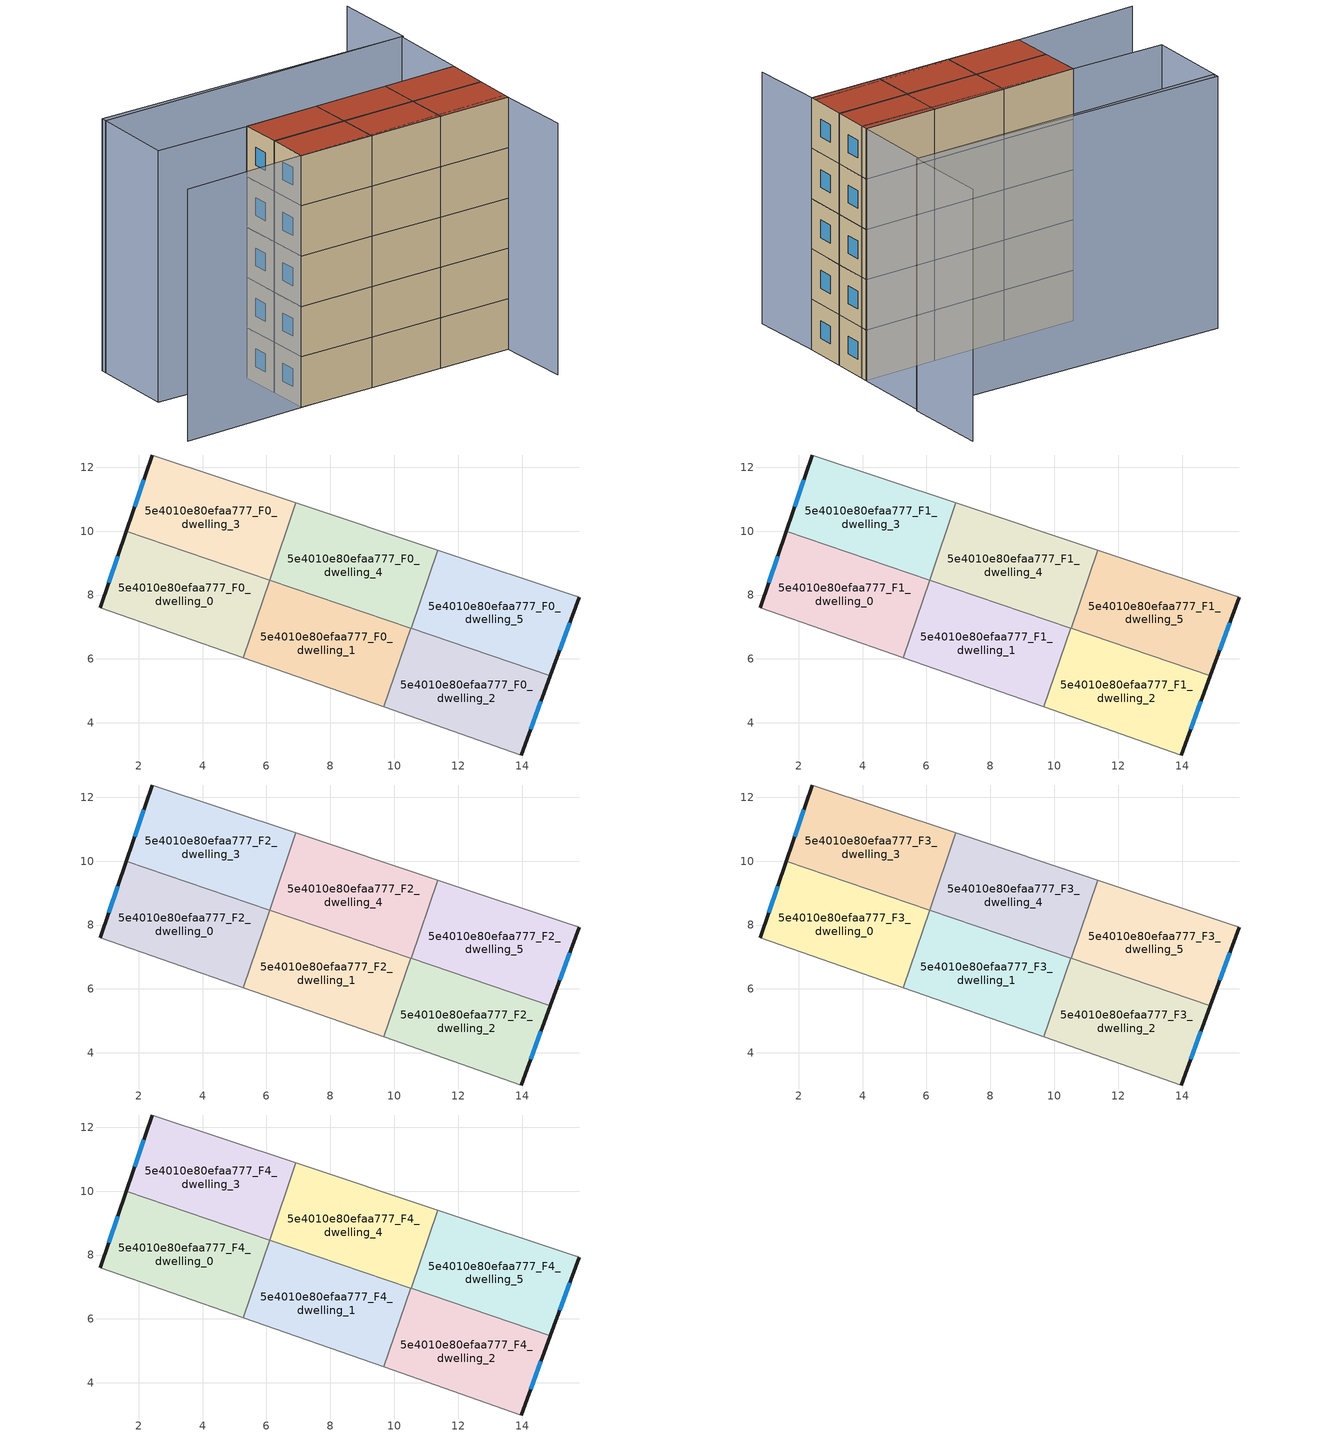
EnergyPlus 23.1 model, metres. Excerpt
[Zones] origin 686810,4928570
5e4010e80efaa777_F0_dwelling_0
 floor ground (EU_floor_Construction): 6.1,8.47 5.27,6.04 0.8,7.6 1.61,9.99 z0
 wall outside (EU_wall_Construction): 1.61,9.99 0.8,7.6 z0:3
 wall to 5e4010e80efaa777_F0_dwelling_1 (EU_wall_Construction): 5.27,6.04 6.1,8.47 z0:3
 wall adiabatic (EU_wall_Construction): 0.8,7.6 5.27,6.04 z0:3
 wall to 5e4010e80efaa777_F0_dwelling_3 (EU_wall_Construction): 6.1,8.47 1.61,9.99 z0:3
 window (EU_Window_Construction): 1.35,9.22 1.07,8.38 z0.97:2.03
5e4010e80efaa777_F0_dwelling_1
 floor ground (EU_floor_Construction): 10.51,6.97 9.67,4.5 5.27,6.04 6.1,8.47 z0
 wall to 5e4010e80efaa777_F0_dwelling_2 (EU_wall_Construction): 9.67,4.5 10.51,6.97 z0:3
 wall adiabatic (EU_wall_Construction): 5.27,6.04 9.67,4.5 z0:3
 wall to 5e4010e80efaa777_F0_dwelling_4 (EU_wall_Construction): 10.51,6.97 6.1,8.47 z0:3
5e4010e80efaa777_F0_dwelling_2
 floor ground (EU_floor_Construction): 14.88,5.48 13.97,3 9.67,4.5 10.51,6.97 z0
 wall outside (EU_wall_Construction): 13.97,3 14.88,5.48 z0:3
 wall adiabatic (EU_wall_Construction): 9.67,4.5 13.97,3 z0:3
 wall to 5e4010e80efaa777_F0_dwelling_5 (EU_wall_Construction): 14.88,5.48 10.53,6.96 z0:3
 wall to 5e4010e80efaa777_F0_dwelling_4 (EU_wall_Construction): 10.53,6.96 10.51,6.97 z0:3
 window (EU_Window_Construction): 14.26,3.8 14.59,4.67 z0.97:2.03
5e4010e80efaa777_F0_dwelling_3
 floor ground (EU_floor_Construction): 6.92,10.89 6.1,8.47 1.61,9.99 2.43,12.38 z0
 wall outside (EU_wall_Construction): 2.43,12.38 1.61,9.99 z0:3
 wall to 5e4010e80efaa777_F0_dwelling_4 (EU_wall_Construction): 6.1,8.47 6.92,10.89 z0:3
 wall adiabatic (EU_wall_Construction): 6.92,10.89 2.43,12.38 z0:3
 window (EU_Window_Construction): 2.16,11.61 1.88,10.77 z0.97:2.03
5e4010e80efaa777_F0_dwelling_4
 floor ground (EU_floor_Construction): 11.36,9.41 10.53,6.96 6.1,8.47 6.92,10.89 z0
 wall to 5e4010e80efaa777_F0_dwelling_5 (EU_wall_Construction): 10.53,6.96 11.36,9.41 z0:3
 wall adiabatic (EU_wall_Construction): 11.36,9.41 6.92,10.89 z0:3
5e4010e80efaa777_F0_dwelling_5
 floor ground (EU_floor_Construction): 15.79,7.93 14.88,5.48 10.53,6.96 11.36,9.41 z0
 wall outside (EU_wall_Construction): 14.88,5.48 15.79,7.93 z0:3
 wall adiabatic (EU_wall_Construction): 15.79,7.93 11.36,9.41 z0:3
 window (EU_Window_Construction): 15.18,6.27 15.49,7.14 z0.97:2.03
5e4010e80efaa777_F1_dwelling_0
 floor to 5e4010e80efaa777_F0_dwelling_0 (EU_floor_Construction): 6.1,8.47 5.27,6.04 0.8,7.6 1.61,9.99 z3
 wall outside (EU_wall_Construction): 1.61,9.99 0.8,7.6 z3:6
 wall to 5e4010e80efaa777_F1_dwelling_1 (EU_wall_Construction): 5.27,6.04 6.1,8.47 z3:6
 wall adiabatic (EU_wall_Construction): 0.8,7.6 5.27,6.04 z3:6
 wall to 5e4010e80efaa777_F1_dwelling_3 (EU_wall_Construction): 6.1,8.47 1.61,9.99 z3:6
 window (EU_Window_Construction): 1.35,9.22 1.07,8.38 z3.97:5.03
5e4010e80efaa777_F1_dwelling_1
 floor to 5e4010e80efaa777_F0_dwelling_1 (EU_floor_Construction): 10.51,6.97 9.67,4.5 5.27,6.04 6.1,8.47 z3
 wall to 5e4010e80efaa777_F1_dwelling_2 (EU_wall_Construction): 9.67,4.5 10.51,6.97 z3:6
 wall adiabatic (EU_wall_Construction): 5.27,6.04 9.67,4.5 z3:6
 wall to 5e4010e80efaa777_F1_dwelling_4 (EU_wall_Construction): 10.51,6.97 6.1,8.47 z3:6
5e4010e80efaa777_F1_dwelling_2
 floor to 5e4010e80efaa777_F0_dwelling_2 (EU_floor_Construction): 14.88,5.48 13.97,3 9.67,4.5 10.51,6.97 z3
 wall outside (EU_wall_Construction): 13.97,3 14.88,5.48 z3:6
 wall adiabatic (EU_wall_Construction): 9.67,4.5 13.97,3 z3:6
 wall to 5e4010e80efaa777_F1_dwelling_5 (EU_wall_Construction): 14.88,5.48 10.53,6.96 z3:6
 wall to 5e4010e80efaa777_F1_dwelling_4 (EU_wall_Construction): 10.53,6.96 10.51,6.97 z3:6
 window (EU_Window_Construction): 14.26,3.8 14.59,4.67 z3.97:5.03
5e4010e80efaa777_F1_dwelling_3
 floor to 5e4010e80efaa777_F0_dwelling_3 (EU_floor_Construction): 6.92,10.89 6.1,8.47 1.61,9.99 2.43,12.38 z3
 wall outside (EU_wall_Construction): 2.43,12.38 1.61,9.99 z3:6
 wall to 5e4010e80efaa777_F1_dwelling_4 (EU_wall_Construction): 6.1,8.47 6.92,10.89 z3:6
 wall adiabatic (EU_wall_Construction): 6.92,10.89 2.43,12.38 z3:6
 window (EU_Window_Construction): 2.16,11.61 1.88,10.77 z3.97:5.03
5e4010e80efaa777_F1_dwelling_4
 floor to 5e4010e80efaa777_F0_dwelling_4 (EU_floor_Construction): 11.36,9.41 10.53,6.96 6.1,8.47 6.92,10.89 z3
 wall to 5e4010e80efaa777_F1_dwelling_5 (EU_wall_Construction): 10.53,6.96 11.36,9.41 z3:6
 wall adiabatic (EU_wall_Construction): 11.36,9.41 6.92,10.89 z3:6
5e4010e80efaa777_F1_dwelling_5
 floor to 5e4010e80efaa777_F0_dwelling_5 (EU_floor_Construction): 15.79,7.93 14.88,5.48 10.53,6.96 11.36,9.41 z3
 wall outside (EU_wall_Construction): 14.88,5.48 15.79,7.93 z3:6
 wall adiabatic (EU_wall_Construction): 15.79,7.93 11.36,9.41 z3:6
 window (EU_Window_Construction): 15.18,6.27 15.49,7.14 z3.97:5.03
5e4010e80efaa777_F2_dwelling_0
 floor to 5e4010e80efaa777_F1_dwelling_0 (EU_floor_Construction): 6.1,8.47 5.27,6.04 0.8,7.6 1.61,9.99 z6
 wall outside (EU_wall_Construction): 1.61,9.99 0.8,7.6 z6:9
 wall to 5e4010e80efaa777_F2_dwelling_1 (EU_wall_Construction): 5.27,6.04 6.1,8.47 z6:9
 wall adiabatic (EU_wall_Construction): 0.8,7.6 5.27,6.04 z6:9
 wall to 5e4010e80efaa777_F2_dwelling_3 (EU_wall_Construction): 6.1,8.47 1.61,9.99 z6:9
 window (EU_Window_Construction): 1.35,9.22 1.07,8.38 z6.97:8.03
5e4010e80efaa777_F2_dwelling_1
 floor to 5e4010e80efaa777_F1_dwelling_1 (EU_floor_Construction): 10.51,6.97 9.67,4.5 5.27,6.04 6.1,8.47 z6
 wall to 5e4010e80efaa777_F2_dwelling_2 (EU_wall_Construction): 9.67,4.5 10.51,6.97 z6:9
 wall adiabatic (EU_wall_Construction): 5.27,6.04 9.67,4.5 z6:9
 wall to 5e4010e80efaa777_F2_dwelling_4 (EU_wall_Construction): 10.51,6.97 6.1,8.47 z6:9
5e4010e80efaa777_F2_dwelling_2
 floor to 5e4010e80efaa777_F1_dwelling_2 (EU_floor_Construction): 14.88,5.48 13.97,3 9.67,4.5 10.51,6.97 z6
 wall outside (EU_wall_Construction): 13.97,3 14.88,5.48 z6:9
 wall adiabatic (EU_wall_Construction): 9.67,4.5 13.97,3 z6:9
 wall to 5e4010e80efaa777_F2_dwelling_5 (EU_wall_Construction): 14.88,5.48 10.53,6.96 z6:9
 wall to 5e4010e80efaa777_F2_dwelling_4 (EU_wall_Construction): 10.53,6.96 10.51,6.97 z6:9
 window (EU_Window_Construction): 14.26,3.8 14.59,4.67 z6.97:8.03
5e4010e80efaa777_F2_dwelling_3
 floor to 5e4010e80efaa777_F1_dwelling_3 (EU_floor_Construction): 6.92,10.89 6.1,8.47 1.61,9.99 2.43,12.38 z6
 wall outside (EU_wall_Construction): 2.43,12.38 1.61,9.99 z6:9
 wall to 5e4010e80efaa777_F2_dwelling_4 (EU_wall_Construction): 6.1,8.47 6.92,10.89 z6:9
 wall adiabatic (EU_wall_Construction): 6.92,10.89 2.43,12.38 z6:9
 window (EU_Window_Construction): 2.16,11.61 1.88,10.77 z6.97:8.03
5e4010e80efaa777_F2_dwelling_4
 floor to 5e4010e80efaa777_F1_dwelling_4 (EU_floor_Construction): 11.36,9.41 10.53,6.96 6.1,8.47 6.92,10.89 z6
 wall to 5e4010e80efaa777_F2_dwelling_5 (EU_wall_Construction): 10.53,6.96 11.36,9.41 z6:9
 wall adiabatic (EU_wall_Construction): 11.36,9.41 6.92,10.89 z6:9
5e4010e80efaa777_F2_dwelling_5
 floor to 5e4010e80efaa777_F1_dwelling_5 (EU_floor_Construction): 15.79,7.93 14.88,5.48 10.53,6.96 11.36,9.41 z6
 wall outside (EU_wall_Construction): 14.88,5.48 15.79,7.93 z6:9
 wall adiabatic (EU_wall_Construction): 15.79,7.93 11.36,9.41 z6:9
 window (EU_Window_Construction): 15.18,6.27 15.49,7.14 z6.97:8.03
5e4010e80efaa777_F3_dwelling_0
 floor to 5e4010e80efaa777_F2_dwelling_0 (EU_floor_Construction): 6.1,8.47 5.27,6.04 0.8,7.6 1.61,9.99 z9
 wall outside (EU_wall_Construction): 1.61,9.99 0.8,7.6 z9:12
 wall to 5e4010e80efaa777_F3_dwelling_1 (EU_wall_Construction): 5.27,6.04 6.1,8.47 z9:12
 wall adiabatic (EU_wall_Construction): 0.8,7.6 5.27,6.04 z9:12
 wall to 5e4010e80efaa777_F3_dwelling_3 (EU_wall_Construction): 6.1,8.47 1.61,9.99 z9:12
 window (EU_Window_Construction): 1.35,9.22 1.07,8.38 z9.97:11.03
5e4010e80efaa777_F3_dwelling_1
 floor to 5e4010e80efaa777_F2_dwelling_1 (EU_floor_Construction): 10.51,6.97 9.67,4.5 5.27,6.04 6.1,8.47 z9
 wall to 5e4010e80efaa777_F3_dwelling_2 (EU_wall_Construction): 9.67,4.5 10.51,6.97 z9:12
 wall adiabatic (EU_wall_Construction): 5.27,6.04 9.67,4.5 z9:12
 wall to 5e4010e80efaa777_F3_dwelling_4 (EU_wall_Construction): 10.51,6.97 6.1,8.47 z9:12
5e4010e80efaa777_F3_dwelling_2
 floor to 5e4010e80efaa777_F2_dwelling_2 (EU_floor_Construction): 14.88,5.48 13.97,3 9.67,4.5 10.51,6.97 z9
 wall outside (EU_wall_Construction): 13.97,3 14.88,5.48 z9:12
 wall adiabatic (EU_wall_Construction): 9.67,4.5 13.97,3 z9:12
 wall to 5e4010e80efaa777_F3_dwelling_5 (EU_wall_Construction): 14.88,5.48 10.53,6.96 z9:12
 wall to 5e4010e80efaa777_F3_dwelling_4 (EU_wall_Construction): 10.53,6.96 10.51,6.97 z9:12
 window (EU_Window_Construction): 14.26,3.8 14.59,4.67 z9.97:11.03
5e4010e80efaa777_F3_dwelling_3
 floor to 5e4010e80efaa777_F2_dwelling_3 (EU_floor_Construction): 6.92,10.89 6.1,8.47 1.61,9.99 2.43,12.38 z9
 wall outside (EU_wall_Construction): 2.43,12.38 1.61,9.99 z9:12
 wall to 5e4010e80efaa777_F3_dwelling_4 (EU_wall_Construction): 6.1,8.47 6.92,10.89 z9:12
 wall adiabatic (EU_wall_Construction): 6.92,10.89 2.43,12.38 z9:12
 window (EU_Window_Construction): 2.16,11.61 1.88,10.77 z9.97:11.03
5e4010e80efaa777_F3_dwelling_4
 floor to 5e4010e80efaa777_F2_dwelling_4 (EU_floor_Construction): 11.36,9.41 10.53,6.96 6.1,8.47 6.92,10.89 z9
 wall to 5e4010e80efaa777_F3_dwelling_5 (EU_wall_Construction): 10.53,6.96 11.36,9.41 z9:12
 wall adiabatic (EU_wall_Construction): 11.36,9.41 6.92,10.89 z9:12
5e4010e80efaa777_F3_dwelling_5
 floor to 5e4010e80efaa777_F2_dwelling_5 (EU_floor_Construction): 15.79,7.93 14.88,5.48 10.53,6.96 11.36,9.41 z9
 wall outside (EU_wall_Construction): 14.88,5.48 15.79,7.93 z9:12
 wall adiabatic (EU_wall_Construction): 15.79,7.93 11.36,9.41 z9:12
 window (EU_Window_Construction): 15.18,6.27 15.49,7.14 z9.97:11.03
5e4010e80efaa777_F4_dwelling_0
 floor to 5e4010e80efaa777_F3_dwelling_0 (EU_floor_Construction): 6.1,8.47 5.27,6.04 0.8,7.6 1.61,9.99 z12
 wall outside (EU_wall_Construction): 1.61,9.99 0.8,7.6 z12:15
 wall to 5e4010e80efaa777_F4_dwelling_1 (EU_wall_Construction): 5.27,6.04 6.1,8.47 z12:15
 wall adiabatic (EU_wall_Construction): 0.8,7.6 5.27,6.04 z12:15
 wall to 5e4010e80efaa777_F4_dwelling_3 (EU_wall_Construction): 6.1,8.47 1.61,9.99 z12:15
 window (EU_Window_Construction): 1.35,9.22 1.07,8.38 z12.97:14.03
 roof outside (EU_roof_Construction): 5.27,6.04 6.1,8.47 1.61,9.99 0.8,7.6 z15
5e4010e80efaa777_F4_dwelling_1
 floor to 5e4010e80efaa777_F3_dwelling_1 (EU_floor_Construction): 10.51,6.97 9.67,4.5 5.27,6.04 6.1,8.47 z12
 wall to 5e4010e80efaa777_F4_dwelling_2 (EU_wall_Construction): 9.67,4.5 10.51,6.97 z12:15
 wall adiabatic (EU_wall_Construction): 5.27,6.04 9.67,4.5 z12:15
 wall to 5e4010e80efaa777_F4_dwelling_4 (EU_wall_Construction): 10.51,6.97 6.1,8.47 z12:15
 roof outside (EU_roof_Construction): 9.67,4.5 10.51,6.97 6.1,8.47 5.27,6.04 z15
5e4010e80efaa777_F4_dwelling_2
 floor to 5e4010e80efaa777_F3_dwelling_2 (EU_floor_Construction): 14.88,5.48 13.97,3 9.67,4.5 10.51,6.97 z12
 wall outside (EU_wall_Construction): 13.97,3 14.88,5.48 z12:15
 wall adiabatic (EU_wall_Construction): 9.67,4.5 13.97,3 z12:15
 wall to 5e4010e80efaa777_F4_dwelling_5 (EU_wall_Construction): 14.88,5.48 10.53,6.96 z12:15
 wall to 5e4010e80efaa777_F4_dwelling_4 (EU_wall_Construction): 10.53,6.96 10.51,6.97 z12:15
 window (EU_Window_Construction): 14.26,3.8 14.59,4.67 z12.97:14.03
 roof outside (EU_roof_Construction): 13.97,3 14.88,5.48 10.51,6.97 9.67,4.5 z15
5e4010e80efaa777_F4_dwelling_3
 floor to 5e4010e80efaa777_F3_dwelling_3 (EU_floor_Construction): 6.92,10.89 6.1,8.47 1.61,9.99 2.43,12.38 z12
 wall outside (EU_wall_Construction): 2.43,12.38 1.61,9.99 z12:15
 wall to 5e4010e80efaa777_F4_dwelling_4 (EU_wall_Construction): 6.1,8.47 6.92,10.89 z12:15
 wall adiabatic (EU_wall_Construction): 6.92,10.89 2.43,12.38 z12:15
 window (EU_Window_Construction): 2.16,11.61 1.88,10.77 z12.97:14.03
 roof outside (EU_roof_Construction): 6.1,8.47 6.92,10.89 2.43,12.38 1.61,9.99 z15
5e4010e80efaa777_F4_dwelling_4
 floor to 5e4010e80efaa777_F3_dwelling_4 (EU_floor_Construction): 11.36,9.41 10.53,6.96 6.1,8.47 6.92,10.89 z12
 wall to 5e4010e80efaa777_F4_dwelling_5 (EU_wall_Construction): 10.53,6.96 11.36,9.41 z12:15
 wall adiabatic (EU_wall_Construction): 11.36,9.41 6.92,10.89 z12:15
 roof outside (EU_roof_Construction): 10.53,6.96 11.36,9.41 6.92,10.89 6.1,8.47 z15
5e4010e80efaa777_F4_dwelling_5
 floor to 5e4010e80efaa777_F3_dwelling_5 (EU_floor_Construction): 15.79,7.93 14.88,5.48 10.53,6.96 11.36,9.41 z12
 wall outside (EU_wall_Construction): 14.88,5.48 15.79,7.93 z12:15
 wall adiabatic (EU_wall_Construction): 15.79,7.93 11.36,9.41 z12:15
 window (EU_Window_Construction): 15.18,6.27 15.49,7.14 z12.97:14.03
 roof outside (EU_roof_Construction): 14.88,5.48 15.79,7.93 11.36,9.41 10.53,6.96 z15
shading: -6.61,9.99 14.08,3.33 / 14.08,3.33 12.59,-1.3 / 19.34,17.53 17.62,12.58 / 17.62,12.58 -1.4,19.17 / -1.26,19.49 17.52,12.61 / 17.52,12.61 15.66,7.54 / 15.66,7.54 -3.12,14.42 / -3.12,14.42 -1.26,19.49 z0:15
[Building]
EU S2 Campaign: North Axis=0; Terrain=City; Solar Distribution=FullExterior
[Site:Location]
Bologna: Latitude=44.5; Longitude=11.25; Time Zone=1; Elevation=37
[SizingPeriod:WeatherFileDays]
AnnualSizingPeriod: Begin Month=1; Begin Day of Month=1; End Month=12; End Day of Month=31; Day of Week for Start Day=Monday; Use Weather File Daylight Saving Period=No; Use Weather File Rain and Snow Indicators=No
[MATERIAL]
EU_InternalMass_Material: Roughness=MediumRough; Thickness=0.1; Conductivity=1; Density=1800; Specific Heat=900; Thermal Absorptance=0.9; Solar Absorptance=0.7; Visible Absorptance=0.7
[MATERIAL:NOMASS] Roughness=MediumRough; Thermal Absorptance=0.9; Solar Absorptance=0.7; Visible Absorptance=0.7
Name | Thermal Resistance
EU_wall_NoMass | 0.779417
EU_roof_NoMass | 0.435466
EU_floor_NoMass | 0.588222
[WINDOWMATERIAL:SIMPLEGLAZINGSYSTEM]
EU_Window_SimpleGlazing: UFactor=5.16242; Solar Heat Gain Coefficient=0.85; Visible Transmittance=0.85
[CONSTRUCTION]
EU_wall_Construction: EU_wall_NoMass
EU_roof_Construction: EU_roof_NoMass
EU_floor_Construction: EU_floor_NoMass
EU_InternalMass_Construction: EU_InternalMass_Material
EU_Window_Construction: EU_Window_SimpleGlazing
[ZONE] Type=1; Multiplier=1; Ceiling Height=autocalculate; Floor Area=autocalculate; Part of Total Floor Area=Yes
Name | Volume
5e4010e80efaa777_F0_dwelling_0; 5e4010e80efaa777_F1_dwelling_0; 5e4010e80efaa777_F2_dwelling_0; 5e4010e80efaa777_F3_dwelling_0; 5e4010e80efaa777_F4_dwelling_0 | 36.1187
5e4010e80efaa777_F0_dwelling_1; 5e4010e80efaa777_F1_dwelling_1; 5e4010e80efaa777_F2_dwelling_1; 5e4010e80efaa777_F3_dwelling_1; 5e4010e80efaa777_F4_dwelling_1 | 36.126
5e4010e80efaa777_F0_dwelling_2; 5e4010e80efaa777_F1_dwelling_2; 5e4010e80efaa777_F2_dwelling_2; 5e4010e80efaa777_F3_dwelling_2; 5e4010e80efaa777_F4_dwelling_2 | 36.1223
5e4010e80efaa777_F0_dwelling_3; 5e4010e80efaa777_F1_dwelling_3; 5e4010e80efaa777_F2_dwelling_3; 5e4010e80efaa777_F3_dwelling_3; 5e4010e80efaa777_F4_dwelling_3 | 36.1143
5e4010e80efaa777_F0_dwelling_4; 5e4010e80efaa777_F1_dwelling_4; 5e4010e80efaa777_F2_dwelling_4; 5e4010e80efaa777_F3_dwelling_4; 5e4010e80efaa777_F4_dwelling_4 | 36.1091
5e4010e80efaa777_F0_dwelling_5; 5e4010e80efaa777_F1_dwelling_5; 5e4010e80efaa777_F2_dwelling_5; 5e4010e80efaa777_F3_dwelling_5; 5e4010e80efaa777_F4_dwelling_5 | 36.1106
[INTERNALMASS] Construction=EU_InternalMass_Construction
Name | Zone or ZoneList | Surface Area
5e4010e80efaa777_F0_dwelling_0_EU_InternalMass | 5e4010e80efaa777_F0_dwelling_0 | 12.0397
5e4010e80efaa777_F0_dwelling_1_EU_InternalMass | 5e4010e80efaa777_F0_dwelling_1 | 12.0417
5e4010e80efaa777_F0_dwelling_2_EU_InternalMass | 5e4010e80efaa777_F0_dwelling_2 | 12.0409
5e4010e80efaa777_F0_dwelling_3_EU_InternalMass | 5e4010e80efaa777_F0_dwelling_3 | 12.0379
5e4010e80efaa777_F0_dwelling_4_EU_InternalMass | 5e4010e80efaa777_F0_dwelling_4 | 12.0363
5e4010e80efaa777_F0_dwelling_5_EU_InternalMass | 5e4010e80efaa777_F0_dwelling_5 | 12.037
5e4010e80efaa777_F1_dwelling_0_EU_InternalMass | 5e4010e80efaa777_F1_dwelling_0 | 12.0397
5e4010e80efaa777_F1_dwelling_1_EU_InternalMass | 5e4010e80efaa777_F1_dwelling_1 | 12.0417
5e4010e80efaa777_F1_dwelling_2_EU_InternalMass | 5e4010e80efaa777_F1_dwelling_2 | 12.0409
5e4010e80efaa777_F1_dwelling_3_EU_InternalMass | 5e4010e80efaa777_F1_dwelling_3 | 12.0379
5e4010e80efaa777_F1_dwelling_4_EU_InternalMass | 5e4010e80efaa777_F1_dwelling_4 | 12.0363
5e4010e80efaa777_F1_dwelling_5_EU_InternalMass | 5e4010e80efaa777_F1_dwelling_5 | 12.037
5e4010e80efaa777_F2_dwelling_0_EU_InternalMass | 5e4010e80efaa777_F2_dwelling_0 | 12.0397
5e4010e80efaa777_F2_dwelling_1_EU_InternalMass | 5e4010e80efaa777_F2_dwelling_1 | 12.0417
5e4010e80efaa777_F2_dwelling_2_EU_InternalMass | 5e4010e80efaa777_F2_dwelling_2 | 12.0409
5e4010e80efaa777_F2_dwelling_3_EU_InternalMass | 5e4010e80efaa777_F2_dwelling_3 | 12.0379
5e4010e80efaa777_F2_dwelling_4_EU_InternalMass | 5e4010e80efaa777_F2_dwelling_4 | 12.0363
5e4010e80efaa777_F2_dwelling_5_EU_InternalMass | 5e4010e80efaa777_F2_dwelling_5 | 12.037
5e4010e80efaa777_F3_dwelling_0_EU_InternalMass | 5e4010e80efaa777_F3_dwelling_0 | 12.0397
5e4010e80efaa777_F3_dwelling_1_EU_InternalMass | 5e4010e80efaa777_F3_dwelling_1 | 12.0417
5e4010e80efaa777_F3_dwelling_2_EU_InternalMass | 5e4010e80efaa777_F3_dwelling_2 | 12.0409
5e4010e80efaa777_F3_dwelling_3_EU_InternalMass | 5e4010e80efaa777_F3_dwelling_3 | 12.0379
5e4010e80efaa777_F3_dwelling_4_EU_InternalMass | 5e4010e80efaa777_F3_dwelling_4 | 12.0363
5e4010e80efaa777_F3_dwelling_5_EU_InternalMass | 5e4010e80efaa777_F3_dwelling_5 | 12.037
5e4010e80efaa777_F4_dwelling_0_EU_InternalMass | 5e4010e80efaa777_F4_dwelling_0 | 12.0397
5e4010e80efaa777_F4_dwelling_1_EU_InternalMass | 5e4010e80efaa777_F4_dwelling_1 | 12.0417
5e4010e80efaa777_F4_dwelling_2_EU_InternalMass | 5e4010e80efaa777_F4_dwelling_2 | 12.0409
5e4010e80efaa777_F4_dwelling_3_EU_InternalMass | 5e4010e80efaa777_F4_dwelling_3 | 12.0379
5e4010e80efaa777_F4_dwelling_4_EU_InternalMass | 5e4010e80efaa777_F4_dwelling_4 | 12.0363
5e4010e80efaa777_F4_dwelling_5_EU_InternalMass | 5e4010e80efaa777_F4_dwelling_5 | 12.037
[OTHEREQUIPMENT] Fuel Type=Electricity; Design Level Calculation Method=Watts/Area; Power per Zone Floor Area=1; Fraction Latent=0; Fraction Radiant=0; Fraction Lost=0; Carbon Dioxide Generation Rate=0; EndUse Subcategory=EU_Step8_InternalGains
Name | Zone or ZoneList or Space or SpaceList | Schedule
EU_Step8_InternalGain_5e4010e80efaa777_F0_dwelling_0_f000 | 5e4010e80efaa777_F0_dwelling_0 | EU_Step8_GainSchedule_5e4010e80efaa777_F0_dwelling_0_f000
EU_Step8_InternalGain_5e4010e80efaa777_F0_dwelling_1_f000 | 5e4010e80efaa777_F0_dwelling_1 | EU_Step8_GainSchedule_5e4010e80efaa777_F0_dwelling_1_f000
EU_Step8_InternalGain_5e4010e80efaa777_F0_dwelling_2_f000 | 5e4010e80efaa777_F0_dwelling_2 | EU_Step8_GainSchedule_5e4010e80efaa777_F0_dwelling_2_f000
EU_Step8_InternalGain_5e4010e80efaa777_F0_dwelling_3_f000 | 5e4010e80efaa777_F0_dwelling_3 | EU_Step8_GainSchedule_5e4010e80efaa777_F0_dwelling_3_f000
EU_Step8_InternalGain_5e4010e80efaa777_F0_dwelling_4_f000 | 5e4010e80efaa777_F0_dwelling_4 | EU_Step8_GainSchedule_5e4010e80efaa777_F0_dwelling_4_f000
EU_Step8_InternalGain_5e4010e80efaa777_F0_dwelling_5_f000 | 5e4010e80efaa777_F0_dwelling_5 | EU_Step8_GainSchedule_5e4010e80efaa777_F0_dwelling_5_f000
EU_Step8_InternalGain_5e4010e80efaa777_F1_dwelling_0_f000 | 5e4010e80efaa777_F1_dwelling_0 | EU_Step8_GainSchedule_5e4010e80efaa777_F1_dwelling_0_f000
EU_Step8_InternalGain_5e4010e80efaa777_F1_dwelling_1_f000 | 5e4010e80efaa777_F1_dwelling_1 | EU_Step8_GainSchedule_5e4010e80efaa777_F1_dwelling_1_f000
EU_Step8_InternalGain_5e4010e80efaa777_F1_dwelling_2_f000 | 5e4010e80efaa777_F1_dwelling_2 | EU_Step8_GainSchedule_5e4010e80efaa777_F1_dwelling_2_f000
EU_Step8_InternalGain_5e4010e80efaa777_F1_dwelling_3_f000 | 5e4010e80efaa777_F1_dwelling_3 | EU_Step8_GainSchedule_5e4010e80efaa777_F1_dwelling_3_f000
EU_Step8_InternalGain_5e4010e80efaa777_F1_dwelling_4_f000 | 5e4010e80efaa777_F1_dwelling_4 | EU_Step8_GainSchedule_5e4010e80efaa777_F1_dwelling_4_f000
EU_Step8_InternalGain_5e4010e80efaa777_F1_dwelling_5_f000 | 5e4010e80efaa777_F1_dwelling_5 | EU_Step8_GainSchedule_5e4010e80efaa777_F1_dwelling_5_f000
EU_Step8_InternalGain_5e4010e80efaa777_F2_dwelling_0_f000 | 5e4010e80efaa777_F2_dwelling_0 | EU_Step8_GainSchedule_5e4010e80efaa777_F2_dwelling_0_f000
EU_Step8_InternalGain_5e4010e80efaa777_F2_dwelling_1_f000 | 5e4010e80efaa777_F2_dwelling_1 | EU_Step8_GainSchedule_5e4010e80efaa777_F2_dwelling_1_f000
EU_Step8_InternalGain_5e4010e80efaa777_F2_dwelling_2_f000 | 5e4010e80efaa777_F2_dwelling_2 | EU_Step8_GainSchedule_5e4010e80efaa777_F2_dwelling_2_f000
EU_Step8_InternalGain_5e4010e80efaa777_F2_dwelling_3_f000 | 5e4010e80efaa777_F2_dwelling_3 | EU_Step8_GainSchedule_5e4010e80efaa777_F2_dwelling_3_f000
EU_Step8_InternalGain_5e4010e80efaa777_F2_dwelling_4_f000 | 5e4010e80efaa777_F2_dwelling_4 | EU_Step8_GainSchedule_5e4010e80efaa777_F2_dwelling_4_f000
EU_Step8_InternalGain_5e4010e80efaa777_F2_dwelling_5_f000 | 5e4010e80efaa777_F2_dwelling_5 | EU_Step8_GainSchedule_5e4010e80efaa777_F2_dwelling_5_f000
EU_Step8_InternalGain_5e4010e80efaa777_F3_dwelling_0_f000 | 5e4010e80efaa777_F3_dwelling_0 | EU_Step8_GainSchedule_5e4010e80efaa777_F3_dwelling_0_f000
EU_Step8_InternalGain_5e4010e80efaa777_F3_dwelling_1_f000 | 5e4010e80efaa777_F3_dwelling_1 | EU_Step8_GainSchedule_5e4010e80efaa777_F3_dwelling_1_f000
EU_Step8_InternalGain_5e4010e80efaa777_F3_dwelling_2_f000 | 5e4010e80efaa777_F3_dwelling_2 | EU_Step8_GainSchedule_5e4010e80efaa777_F3_dwelling_2_f000
EU_Step8_InternalGain_5e4010e80efaa777_F3_dwelling_3_f000 | 5e4010e80efaa777_F3_dwelling_3 | EU_Step8_GainSchedule_5e4010e80efaa777_F3_dwelling_3_f000
EU_Step8_InternalGain_5e4010e80efaa777_F3_dwelling_4_f000 | 5e4010e80efaa777_F3_dwelling_4 | EU_Step8_GainSchedule_5e4010e80efaa777_F3_dwelling_4_f000
EU_Step8_InternalGain_5e4010e80efaa777_F3_dwelling_5_f000 | 5e4010e80efaa777_F3_dwelling_5 | EU_Step8_GainSchedule_5e4010e80efaa777_F3_dwelling_5_f000
EU_Step8_InternalGain_5e4010e80efaa777_F4_dwelling_0_f000 | 5e4010e80efaa777_F4_dwelling_0 | EU_Step8_GainSchedule_5e4010e80efaa777_F4_dwelling_0_f000
EU_Step8_InternalGain_5e4010e80efaa777_F4_dwelling_1_f000 | 5e4010e80efaa777_F4_dwelling_1 | EU_Step8_GainSchedule_5e4010e80efaa777_F4_dwelling_1_f000
EU_Step8_InternalGain_5e4010e80efaa777_F4_dwelling_2_f000 | 5e4010e80efaa777_F4_dwelling_2 | EU_Step8_GainSchedule_5e4010e80efaa777_F4_dwelling_2_f000
EU_Step8_InternalGain_5e4010e80efaa777_F4_dwelling_3_f000 | 5e4010e80efaa777_F4_dwelling_3 | EU_Step8_GainSchedule_5e4010e80efaa777_F4_dwelling_3_f000
EU_Step8_InternalGain_5e4010e80efaa777_F4_dwelling_4_f000 | 5e4010e80efaa777_F4_dwelling_4 | EU_Step8_GainSchedule_5e4010e80efaa777_F4_dwelling_4_f000
EU_Step8_InternalGain_5e4010e80efaa777_F4_dwelling_5_f000 | 5e4010e80efaa777_F4_dwelling_5 | EU_Step8_GainSchedule_5e4010e80efaa777_F4_dwelling_5_f000
[ZONEVENTILATION:DESIGNFLOWRATE] Schedule=EU_AlwaysOn; Design Flow Rate Calculation Method=AirChanges/Hour; Air Changes per Hour=0.712058; Ventilation Type=Natural; Fan Pressure Rise=0; Fan Total Efficiency=1; Constant Term Coefficient=1; Temperature Term Coefficient=0; Velocity Term Coefficient=0; Velocity Squared Term Coefficient=0; Minimum Indoor Temperature=-100; Maximum Indoor Temperature=100; Delta Temperature=-100; Minimum Outdoor Temperature=-100; Maximum Outdoor Temperature=100; Maximum Wind Speed=40
Name | Zone or ZoneList or Space or SpaceList
EU_ConstantAir_5e4010e80efaa777_F0_dwelling_0 | 5e4010e80efaa777_F0_dwelling_0
EU_ConstantAir_5e4010e80efaa777_F0_dwelling_1 | 5e4010e80efaa777_F0_dwelling_1
EU_ConstantAir_5e4010e80efaa777_F0_dwelling_2 | 5e4010e80efaa777_F0_dwelling_2
EU_ConstantAir_5e4010e80efaa777_F0_dwelling_3 | 5e4010e80efaa777_F0_dwelling_3
EU_ConstantAir_5e4010e80efaa777_F0_dwelling_4 | 5e4010e80efaa777_F0_dwelling_4
EU_ConstantAir_5e4010e80efaa777_F0_dwelling_5 | 5e4010e80efaa777_F0_dwelling_5
EU_ConstantAir_5e4010e80efaa777_F1_dwelling_0 | 5e4010e80efaa777_F1_dwelling_0
EU_ConstantAir_5e4010e80efaa777_F1_dwelling_1 | 5e4010e80efaa777_F1_dwelling_1
EU_ConstantAir_5e4010e80efaa777_F1_dwelling_2 | 5e4010e80efaa777_F1_dwelling_2
EU_ConstantAir_5e4010e80efaa777_F1_dwelling_3 | 5e4010e80efaa777_F1_dwelling_3
EU_ConstantAir_5e4010e80efaa777_F1_dwelling_4 | 5e4010e80efaa777_F1_dwelling_4
EU_ConstantAir_5e4010e80efaa777_F1_dwelling_5 | 5e4010e80efaa777_F1_dwelling_5
EU_ConstantAir_5e4010e80efaa777_F2_dwelling_0 | 5e4010e80efaa777_F2_dwelling_0
EU_ConstantAir_5e4010e80efaa777_F2_dwelling_1 | 5e4010e80efaa777_F2_dwelling_1
EU_ConstantAir_5e4010e80efaa777_F2_dwelling_2 | 5e4010e80efaa777_F2_dwelling_2
EU_ConstantAir_5e4010e80efaa777_F2_dwelling_3 | 5e4010e80efaa777_F2_dwelling_3
EU_ConstantAir_5e4010e80efaa777_F2_dwelling_4 | 5e4010e80efaa777_F2_dwelling_4
EU_ConstantAir_5e4010e80efaa777_F2_dwelling_5 | 5e4010e80efaa777_F2_dwelling_5
EU_ConstantAir_5e4010e80efaa777_F3_dwelling_0 | 5e4010e80efaa777_F3_dwelling_0
EU_ConstantAir_5e4010e80efaa777_F3_dwelling_1 | 5e4010e80efaa777_F3_dwelling_1
EU_ConstantAir_5e4010e80efaa777_F3_dwelling_2 | 5e4010e80efaa777_F3_dwelling_2
EU_ConstantAir_5e4010e80efaa777_F3_dwelling_3 | 5e4010e80efaa777_F3_dwelling_3
EU_ConstantAir_5e4010e80efaa777_F3_dwelling_4 | 5e4010e80efaa777_F3_dwelling_4
EU_ConstantAir_5e4010e80efaa777_F3_dwelling_5 | 5e4010e80efaa777_F3_dwelling_5
EU_ConstantAir_5e4010e80efaa777_F4_dwelling_0 | 5e4010e80efaa777_F4_dwelling_0
EU_ConstantAir_5e4010e80efaa777_F4_dwelling_1 | 5e4010e80efaa777_F4_dwelling_1
EU_ConstantAir_5e4010e80efaa777_F4_dwelling_2 | 5e4010e80efaa777_F4_dwelling_2
EU_ConstantAir_5e4010e80efaa777_F4_dwelling_3 | 5e4010e80efaa777_F4_dwelling_3
EU_ConstantAir_5e4010e80efaa777_F4_dwelling_4 | 5e4010e80efaa777_F4_dwelling_4
EU_ConstantAir_5e4010e80efaa777_F4_dwelling_5 | 5e4010e80efaa777_F4_dwelling_5
[HVACTEMPLATE:THERMOSTAT] Constant Heating Setpoint=20; Constant Cooling Setpoint=50
EU_HeatOnly_5e4010e80efaa777_F0_dwelling_0; EU_HeatOnly_5e4010e80efaa777_F0_dwelling_1; EU_HeatOnly_5e4010e80efaa777_F0_dwelling_2; EU_HeatOnly_5e4010e80efaa777_F0_dwelling_3; EU_HeatOnly_5e4010e80efaa777_F0_dwelling_4; EU_HeatOnly_5e4010e80efaa777_F0_dwelling_5; EU_HeatOnly_5e4010e80efaa777_F1_dwelling_0; EU_HeatOnly_5e4010e80efaa777_F1_dwelling_1; EU_HeatOnly_5e4010e80efaa777_F1_dwelling_2; EU_HeatOnly_5e4010e80efaa777_F1_dwelling_3; EU_HeatOnly_5e4010e80efaa777_F1_dwelling_4; EU_HeatOnly_5e4010e80efaa777_F1_dwelling_5; EU_HeatOnly_5e4010e80efaa777_F2_dwelling_0; EU_HeatOnly_5e4010e80efaa777_F2_dwelling_1; EU_HeatOnly_5e4010e80efaa777_F2_dwelling_2; EU_HeatOnly_5e4010e80efaa777_F2_dwelling_3; EU_HeatOnly_5e4010e80efaa777_F2_dwelling_4; EU_HeatOnly_5e4010e80efaa777_F2_dwelling_5; EU_HeatOnly_5e4010e80efaa777_F3_dwelling_0; EU_HeatOnly_5e4010e80efaa777_F3_dwelling_1; EU_HeatOnly_5e4010e80efaa777_F3_dwelling_2; EU_HeatOnly_5e4010e80efaa777_F3_dwelling_3; EU_HeatOnly_5e4010e80efaa777_F3_dwelling_4; EU_HeatOnly_5e4010e80efaa777_F3_dwelling_5; EU_HeatOnly_5e4010e80efaa777_F4_dwelling_0; EU_HeatOnly_5e4010e80efaa777_F4_dwelling_1; EU_HeatOnly_5e4010e80efaa777_F4_dwelling_2; EU_HeatOnly_5e4010e80efaa777_F4_dwelling_3; EU_HeatOnly_5e4010e80efaa777_F4_dwelling_4; EU_HeatOnly_5e4010e80efaa777_F4_dwelling_5
[HVACTEMPLATE:ZONE:IDEALLOADSAIRSYSTEM] System Availability Schedule=EU_AlwaysOn; Maximum Heating Supply Air Temperature=50; Minimum Cooling Supply Air Temperature=13; Maximum Heating Supply Air Humidity Ratio=0.0156; Minimum Cooling Supply Air Humidity Ratio=0.0077; Heating Limit=NoLimit; Cooling Limit=NoLimit; Heating Availability Schedule=EU_AlwaysOn; Cooling Availability Schedule=EU_CoolingOff; Dehumidification Control Type=ConstantSensibleHeatRatio; Cooling Sensible Heat Ratio=0.7; Dehumidification Setpoint=60; Humidification Control Type=None; Humidification Setpoint=30; Outdoor Air Method=None; Outdoor Air Flow Rate per Person=0.00944; Outdoor Air Flow Rate per Zone Floor Area=0; Outdoor Air Flow Rate per Zone=0; Demand Controlled Ventilation Type=None; Outdoor Air Economizer Type=NoEconomizer; Heat Recovery Type=None; Sensible Heat Recovery Effectiveness=0.7; Latent Heat Recovery Effectiveness=0.65
Name | Template Thermostat
5e4010e80efaa777_F0_dwelling_0 | EU_HeatOnly_5e4010e80efaa777_F0_dwelling_0
5e4010e80efaa777_F0_dwelling_1 | EU_HeatOnly_5e4010e80efaa777_F0_dwelling_1
5e4010e80efaa777_F0_dwelling_2 | EU_HeatOnly_5e4010e80efaa777_F0_dwelling_2
5e4010e80efaa777_F0_dwelling_3 | EU_HeatOnly_5e4010e80efaa777_F0_dwelling_3
5e4010e80efaa777_F0_dwelling_4 | EU_HeatOnly_5e4010e80efaa777_F0_dwelling_4
5e4010e80efaa777_F0_dwelling_5 | EU_HeatOnly_5e4010e80efaa777_F0_dwelling_5
5e4010e80efaa777_F1_dwelling_0 | EU_HeatOnly_5e4010e80efaa777_F1_dwelling_0
5e4010e80efaa777_F1_dwelling_1 | EU_HeatOnly_5e4010e80efaa777_F1_dwelling_1
5e4010e80efaa777_F1_dwelling_2 | EU_HeatOnly_5e4010e80efaa777_F1_dwelling_2
5e4010e80efaa777_F1_dwelling_3 | EU_HeatOnly_5e4010e80efaa777_F1_dwelling_3
5e4010e80efaa777_F1_dwelling_4 | EU_HeatOnly_5e4010e80efaa777_F1_dwelling_4
5e4010e80efaa777_F1_dwelling_5 | EU_HeatOnly_5e4010e80efaa777_F1_dwelling_5
5e4010e80efaa777_F2_dwelling_0 | EU_HeatOnly_5e4010e80efaa777_F2_dwelling_0
5e4010e80efaa777_F2_dwelling_1 | EU_HeatOnly_5e4010e80efaa777_F2_dwelling_1
5e4010e80efaa777_F2_dwelling_2 | EU_HeatOnly_5e4010e80efaa777_F2_dwelling_2
5e4010e80efaa777_F2_dwelling_3 | EU_HeatOnly_5e4010e80efaa777_F2_dwelling_3
5e4010e80efaa777_F2_dwelling_4 | EU_HeatOnly_5e4010e80efaa777_F2_dwelling_4
5e4010e80efaa777_F2_dwelling_5 | EU_HeatOnly_5e4010e80efaa777_F2_dwelling_5
5e4010e80efaa777_F3_dwelling_0 | EU_HeatOnly_5e4010e80efaa777_F3_dwelling_0
5e4010e80efaa777_F3_dwelling_1 | EU_HeatOnly_5e4010e80efaa777_F3_dwelling_1
5e4010e80efaa777_F3_dwelling_2 | EU_HeatOnly_5e4010e80efaa777_F3_dwelling_2
5e4010e80efaa777_F3_dwelling_3 | EU_HeatOnly_5e4010e80efaa777_F3_dwelling_3
5e4010e80efaa777_F3_dwelling_4 | EU_HeatOnly_5e4010e80efaa777_F3_dwelling_4
5e4010e80efaa777_F3_dwelling_5 | EU_HeatOnly_5e4010e80efaa777_F3_dwelling_5
5e4010e80efaa777_F4_dwelling_0 | EU_HeatOnly_5e4010e80efaa777_F4_dwelling_0
5e4010e80efaa777_F4_dwelling_1 | EU_HeatOnly_5e4010e80efaa777_F4_dwelling_1
5e4010e80efaa777_F4_dwelling_2 | EU_HeatOnly_5e4010e80efaa777_F4_dwelling_2
5e4010e80efaa777_F4_dwelling_3 | EU_HeatOnly_5e4010e80efaa777_F4_dwelling_3
5e4010e80efaa777_F4_dwelling_4 | EU_HeatOnly_5e4010e80efaa777_F4_dwelling_4
5e4010e80efaa777_F4_dwelling_5 | EU_HeatOnly_5e4010e80efaa777_F4_dwelling_5
[SIZING:ZONE] Zone Cooling Design Supply Air Temperature Input Method=SupplyAirTemperature; Zone Cooling Design Supply Air Temperature=13; Zone Heating Design Supply Air Temperature Input Method=SupplyAirTemperature; Zone Heating Design Supply Air Temperature=50; Zone Cooling Design Supply Air Humidity Ratio=0.008; Zone Heating Design Supply Air Humidity Ratio=0.008; Cooling Design Air Flow Method=DesignDay; Cooling Design Air Flow Rate=0; Cooling Minimum Air Flow per Zone Floor Area=0.000762; Cooling Minimum Air Flow=0; Cooling Minimum Air Flow Fraction=0.2; Heating Design Air Flow Method=DesignDay; Heating Design Air Flow Rate=0; Heating Maximum Air Flow per Zone Floor Area=0.002032; Heating Maximum Air Flow=0.141576; Heating Maximum Air Flow Fraction=0.3; Account for Dedicated Outdoor Air System=No; Dedicated Outdoor Air System Control Strategy=NeutralSupplyAir; Dedicated Outdoor Air Low Setpoint Temperature for Design=autosize; Dedicated Outdoor Air High Setpoint Temperature for Design=autosize; Zone Load Sizing Method=Sensible Load Only No Latent Load; Zone Latent Cooling Design Supply Air Humidity Ratio Input Method=HumidityRatioDifference; Zone Cooling Design Supply Air Humidity Ratio Difference=0.005; Zone Latent Heating Design Supply Air Humidity Ratio Input Method=HumidityRatioDifference; Zone Humidification Design Supply Air Humidity Ratio Difference=0.005
5e4010e80efaa777_F0_dwelling_0; 5e4010e80efaa777_F0_dwelling_1; 5e4010e80efaa777_F0_dwelling_2; 5e4010e80efaa777_F0_dwelling_3; 5e4010e80efaa777_F0_dwelling_4; 5e4010e80efaa777_F0_dwelling_5; 5e4010e80efaa777_F1_dwelling_0; 5e4010e80efaa777_F1_dwelling_1; 5e4010e80efaa777_F1_dwelling_2; 5e4010e80efaa777_F1_dwelling_3; 5e4010e80efaa777_F1_dwelling_4; 5e4010e80efaa777_F1_dwelling_5; 5e4010e80efaa777_F2_dwelling_0; 5e4010e80efaa777_F2_dwelling_1; 5e4010e80efaa777_F2_dwelling_2; 5e4010e80efaa777_F2_dwelling_3; 5e4010e80efaa777_F2_dwelling_4; 5e4010e80efaa777_F2_dwelling_5; 5e4010e80efaa777_F3_dwelling_0; 5e4010e80efaa777_F3_dwelling_1; 5e4010e80efaa777_F3_dwelling_2; 5e4010e80efaa777_F3_dwelling_3; 5e4010e80efaa777_F3_dwelling_4; 5e4010e80efaa777_F3_dwelling_5; 5e4010e80efaa777_F4_dwelling_0; 5e4010e80efaa777_F4_dwelling_1; 5e4010e80efaa777_F4_dwelling_2; 5e4010e80efaa777_F4_dwelling_3; 5e4010e80efaa777_F4_dwelling_4; 5e4010e80efaa777_F4_dwelling_5
[SCHEDULE:CONSTANT]
Name | Hourly Value
EU_AlwaysOn | 1
EU_CoolingOff | 0
[SCHEDULE:FILE] Column Number=1; Rows to Skip at Top=0; Number of Hours of Data=8760; Column Separator=Comma; Interpolate to Timestep=No; Minutes per Item=60; Adjust Schedule for Daylight Savings=Yes
Name | File
EU_Step8_GainSchedule_5e4010e80efaa777_F0_dwelling_0_f000 | ../../schedules/5e4010e80efaa777/5e4010e80efaa777_F0_dwelling_0_f000_gain.csv
EU_Step8_GainSchedule_5e4010e80efaa777_F0_dwelling_1_f000 | ../../schedules/5e4010e80efaa777/5e4010e80efaa777_F0_dwelling_1_f000_gain.csv
EU_Step8_GainSchedule_5e4010e80efaa777_F0_dwelling_2_f000 | ../../schedules/5e4010e80efaa777/5e4010e80efaa777_F0_dwelling_2_f000_gain.csv
EU_Step8_GainSchedule_5e4010e80efaa777_F0_dwelling_3_f000 | ../../schedules/5e4010e80efaa777/5e4010e80efaa777_F0_dwelling_3_f000_gain.csv
EU_Step8_GainSchedule_5e4010e80efaa777_F0_dwelling_4_f000 | ../../schedules/5e4010e80efaa777/5e4010e80efaa777_F0_dwelling_4_f000_gain.csv
EU_Step8_GainSchedule_5e4010e80efaa777_F0_dwelling_5_f000 | ../../schedules/5e4010e80efaa777/5e4010e80efaa777_F0_dwelling_5_f000_gain.csv
EU_Step8_GainSchedule_5e4010e80efaa777_F1_dwelling_0_f000 | ../../schedules/5e4010e80efaa777/5e4010e80efaa777_F1_dwelling_0_f000_gain.csv
EU_Step8_GainSchedule_5e4010e80efaa777_F1_dwelling_1_f000 | ../../schedules/5e4010e80efaa777/5e4010e80efaa777_F1_dwelling_1_f000_gain.csv
EU_Step8_GainSchedule_5e4010e80efaa777_F1_dwelling_2_f000 | ../../schedules/5e4010e80efaa777/5e4010e80efaa777_F1_dwelling_2_f000_gain.csv
EU_Step8_GainSchedule_5e4010e80efaa777_F1_dwelling_3_f000 | ../../schedules/5e4010e80efaa777/5e4010e80efaa777_F1_dwelling_3_f000_gain.csv
EU_Step8_GainSchedule_5e4010e80efaa777_F1_dwelling_4_f000 | ../../schedules/5e4010e80efaa777/5e4010e80efaa777_F1_dwelling_4_f000_gain.csv
EU_Step8_GainSchedule_5e4010e80efaa777_F1_dwelling_5_f000 | ../../schedules/5e4010e80efaa777/5e4010e80efaa777_F1_dwelling_5_f000_gain.csv
EU_Step8_GainSchedule_5e4010e80efaa777_F2_dwelling_0_f000 | ../../schedules/5e4010e80efaa777/5e4010e80efaa777_F2_dwelling_0_f000_gain.csv
EU_Step8_GainSchedule_5e4010e80efaa777_F2_dwelling_1_f000 | ../../schedules/5e4010e80efaa777/5e4010e80efaa777_F2_dwelling_1_f000_gain.csv
EU_Step8_GainSchedule_5e4010e80efaa777_F2_dwelling_2_f000 | ../../schedules/5e4010e80efaa777/5e4010e80efaa777_F2_dwelling_2_f000_gain.csv
EU_Step8_GainSchedule_5e4010e80efaa777_F2_dwelling_3_f000 | ../../schedules/5e4010e80efaa777/5e4010e80efaa777_F2_dwelling_3_f000_gain.csv
EU_Step8_GainSchedule_5e4010e80efaa777_F2_dwelling_4_f000 | ../../schedules/5e4010e80efaa777/5e4010e80efaa777_F2_dwelling_4_f000_gain.csv
EU_Step8_GainSchedule_5e4010e80efaa777_F2_dwelling_5_f000 | ../../schedules/5e4010e80efaa777/5e4010e80efaa777_F2_dwelling_5_f000_gain.csv
EU_Step8_GainSchedule_5e4010e80efaa777_F3_dwelling_0_f000 | ../../schedules/5e4010e80efaa777/5e4010e80efaa777_F3_dwelling_0_f000_gain.csv
EU_Step8_GainSchedule_5e4010e80efaa777_F3_dwelling_1_f000 | ../../schedules/5e4010e80efaa777/5e4010e80efaa777_F3_dwelling_1_f000_gain.csv
EU_Step8_GainSchedule_5e4010e80efaa777_F3_dwelling_2_f000 | ../../schedules/5e4010e80efaa777/5e4010e80efaa777_F3_dwelling_2_f000_gain.csv
EU_Step8_GainSchedule_5e4010e80efaa777_F3_dwelling_3_f000 | ../../schedules/5e4010e80efaa777/5e4010e80efaa777_F3_dwelling_3_f000_gain.csv
EU_Step8_GainSchedule_5e4010e80efaa777_F3_dwelling_4_f000 | ../../schedules/5e4010e80efaa777/5e4010e80efaa777_F3_dwelling_4_f000_gain.csv
EU_Step8_GainSchedule_5e4010e80efaa777_F3_dwelling_5_f000 | ../../schedules/5e4010e80efaa777/5e4010e80efaa777_F3_dwelling_5_f000_gain.csv
EU_Step8_GainSchedule_5e4010e80efaa777_F4_dwelling_0_f000 | ../../schedules/5e4010e80efaa777/5e4010e80efaa777_F4_dwelling_0_f000_gain.csv
EU_Step8_GainSchedule_5e4010e80efaa777_F4_dwelling_1_f000 | ../../schedules/5e4010e80efaa777/5e4010e80efaa777_F4_dwelling_1_f000_gain.csv
EU_Step8_GainSchedule_5e4010e80efaa777_F4_dwelling_2_f000 | ../../schedules/5e4010e80efaa777/5e4010e80efaa777_F4_dwelling_2_f000_gain.csv
EU_Step8_GainSchedule_5e4010e80efaa777_F4_dwelling_3_f000 | ../../schedules/5e4010e80efaa777/5e4010e80efaa777_F4_dwelling_3_f000_gain.csv
EU_Step8_GainSchedule_5e4010e80efaa777_F4_dwelling_4_f000 | ../../schedules/5e4010e80efaa777/5e4010e80efaa777_F4_dwelling_4_f000_gain.csv
EU_Step8_GainSchedule_5e4010e80efaa777_F4_dwelling_5_f000 | ../../schedules/5e4010e80efaa777/5e4010e80efaa777_F4_dwelling_5_f000_gain.csv
